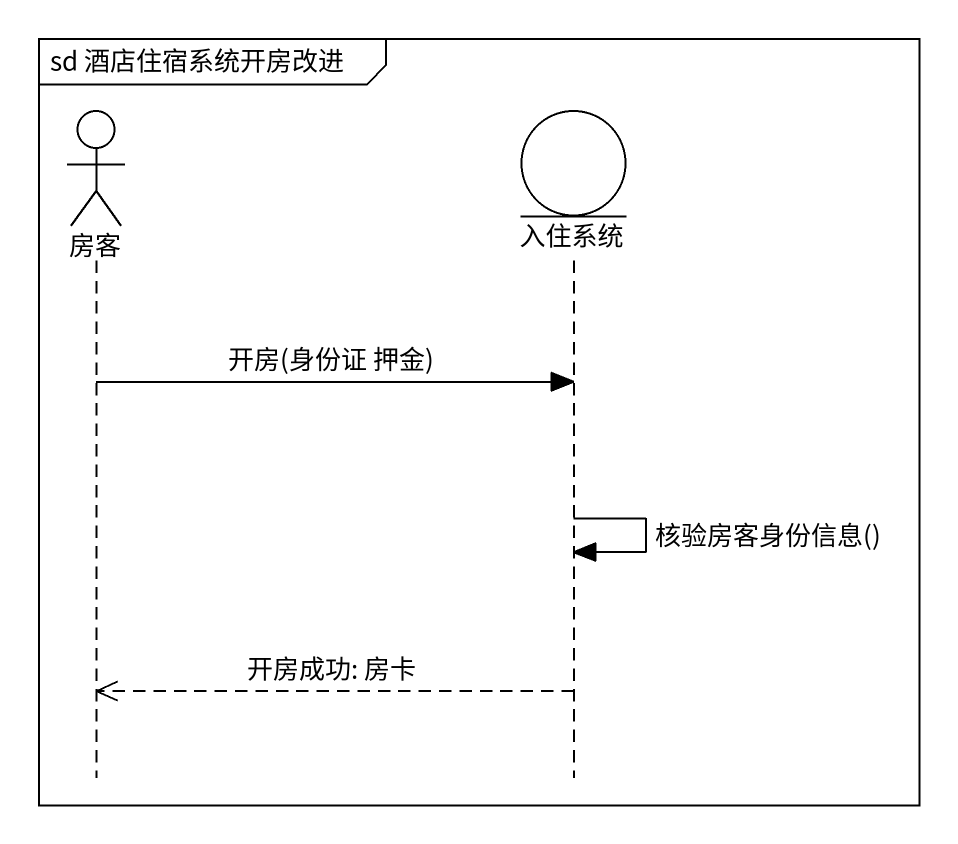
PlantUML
@startuml
mainframe sd 酒店住宿系统开房改进
hide footbox
actor 房客
entity 入住系统

房客 -> 入住系统 : 开房(身份证 押金)
入住系统 -> 入住系统 : 核验房客身份信息()
入住系统 -->> 房客 : 开房成功: 房卡
@enduml
